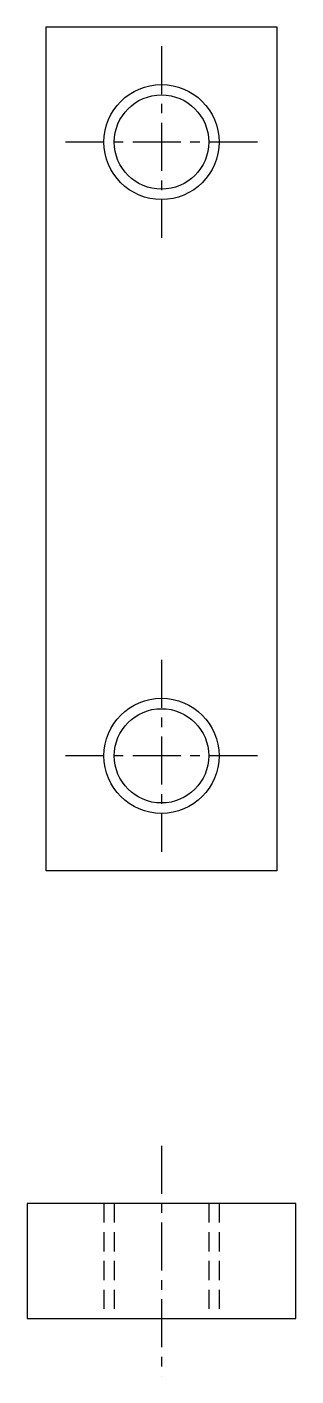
# Model space of a CAD drawing. Extents: x -43 to 3.5, y -26.6 to 19.
# Drawn here: x -3.5 to 3.5, y -16.17 to 19 of the extents above; entities outside this region: 2.
import ezdxf

# ---------------------------------------------------------------- set-up
doc = ezdxf.new("R2010")
doc.units = 0
doc.linetypes.add('CENTER', pattern=[2, 1.25, -0.25, 0.25, -0.25])
doc.linetypes.add('DASHED', pattern=[0.75, 0.5, -0.25])
doc.layers.get('0').update_dxf_attribs({"linetype": 'CONTINUOUS'})
doc.layers.add('CENTER', color=1, linetype='CENTER')
doc.styles.get("Standard").update_dxf_attribs({"font": 'txt.shx', "bigfont": 'bigfont.shx'})

msp = doc.modelspace()

# ---------------------------------------------------------------- linework, layer by layer
at = {"color": 3, "linetype": 'DASHED'}
for p, q in [((-1.5, -11.667), (-1.5, -14.667)), ((-1.229, -11.667), (-1.229, -14.667)), ((1.229, -11.667), (1.229, -14.667)), ((1.5, -11.667), (1.5, -14.667))]:
    msp.add_line(p, q, dxfattribs=at)
at = {"color": 7, "linetype": 'CONTINUOUS'}
for points in [[(3, -3), (-3, -3), (-3, 19), (3, 19)], [(-3.5, -14.667), (3.5, -14.667), (3.5, -11.667), (-3.5, -11.667)]]:
    msp.add_lwpolyline(points, close=True, dxfattribs=at)
at = {"color": 3, "linetype": 'CONTINUOUS'}
for centre in [(0, 16), (0, 0)]:
    msp.add_circle(centre, 1.5, dxfattribs=at)
at = {"color": 7, "linetype": 'CONTINUOUS'}
for centre in [(0, 16), (0, 0)]:
    msp.add_circle(centre, 1.229, dxfattribs=at)
at = {"layer": 'CENTER', "color": 1, "linetype": 'CENTER'}
for p, q in [((0, 18.5), (0, 13.5)), ((2.5, 16), (-2.5, 16)), ((0, 2.5), (0, -2.5)), ((2.5, 0), (-2.5, 0)), ((0, -10.167), (0, -16.167))]:
    msp.add_line(p, q, dxfattribs=at)

# ---------------------------------------------------------------- texts
at = {"color": 7, "linetype": 'CONTINUOUS'}
for p in [(-43.546, -21.071), (-43.546, -26.573)]:
    msp.add_text('HHST25', height=3.2, dxfattribs=at).set_placement(p)

doc.saveas('drawing.dxf')
